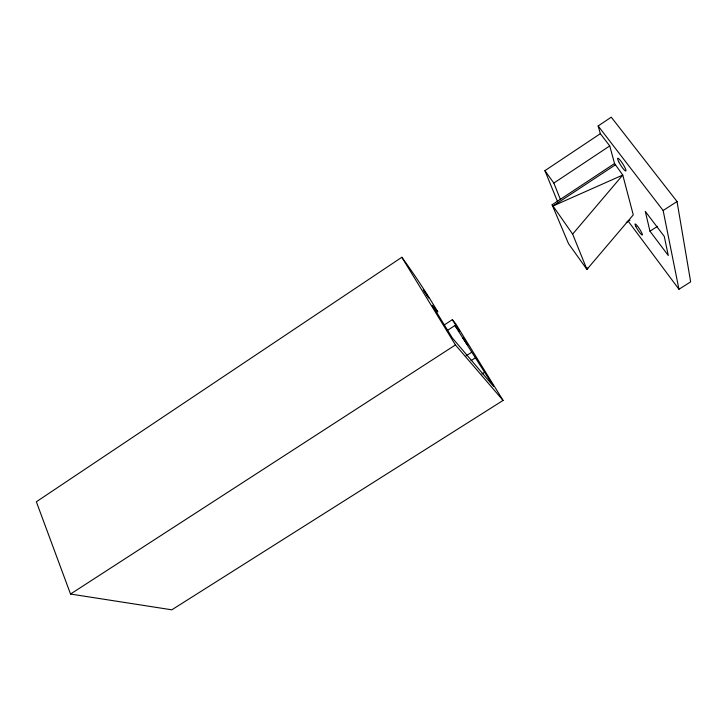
<?xml version="1.0" encoding="UTF-8"?>
<svg xmlns="http://www.w3.org/2000/svg" width="727" height="727" viewBox="0 0 727 727"><rect width="100%" height="100%" fill="white"/><g stroke="black" fill="none" stroke-linecap="round" stroke-linejoin="round"><path stroke-width="1.09" d="M588.143 267.527L586.925 269.408L568.505 243.636L552.111 204.787L614.551 163.539L609.735 145.936L600.338 133.686L598.148 125.953L611.262 117.183L677.037 201.515L690.65 281.876L678.954 289.264L628.11 221.053M552.111 204.787L552.993 206.023L622.766 175.053L633.272 214.865L586.925 269.408L572.649 234.112L622.766 175.053L614.551 163.539M447.696 330.222L454.893 325.542L493.697 386.573L452.258 337.864L432.311 305.276L437.863 311.956C426.667 293.145 414.69 274.906 401.831 257.276L36.35 501.775L70.528 594.041L171.817 609.817L503.084 400.432L455.711 323.806L452.358 319.671L443.815 325.242M557.682 201.952L544.914 170.672L600.338 133.686M560.353 199.334L553.838 183.059L609.735 145.936M615.478 164.756L552.993 206.023L572.649 234.112M626.274 222.517L630.018 220.081M70.528 594.041L455.438 344.934L503.084 400.432M678.954 289.264L663.142 210.512L677.037 201.515M649.974 231.195L645.267 211.357L664.278 236.42L668.267 255.486L649.974 231.195L657.481 226.351M465.989 355.93L471.469 352.395M471.078 360.619L475.785 357.593M481.928 373.969L484.782 372.151M454.893 325.542L459.4 331.058L452.358 319.671M598.148 125.953L663.142 210.512M544.914 170.672L553.838 183.059M401.831 257.276L455.438 344.934M467.679 345.134L463.008 338.019L467.679 345.134M428.666 297.825L423.341 289.719L428.666 297.825M618.695 161.712A7.534 1.254 57.5 0 0 625.783 171.009A7.534 1.254 57.5 0 0 620.913 161.149A7.534 1.254 57.5 0 0 618.695 161.712M635.889 226.597A6.616 0.972 56.9 0 0 642.195 235.048A6.616 0.972 56.9 0 0 638.015 226.797A6.616 0.972 56.9 0 0 635.889 226.597"/></g></svg>
